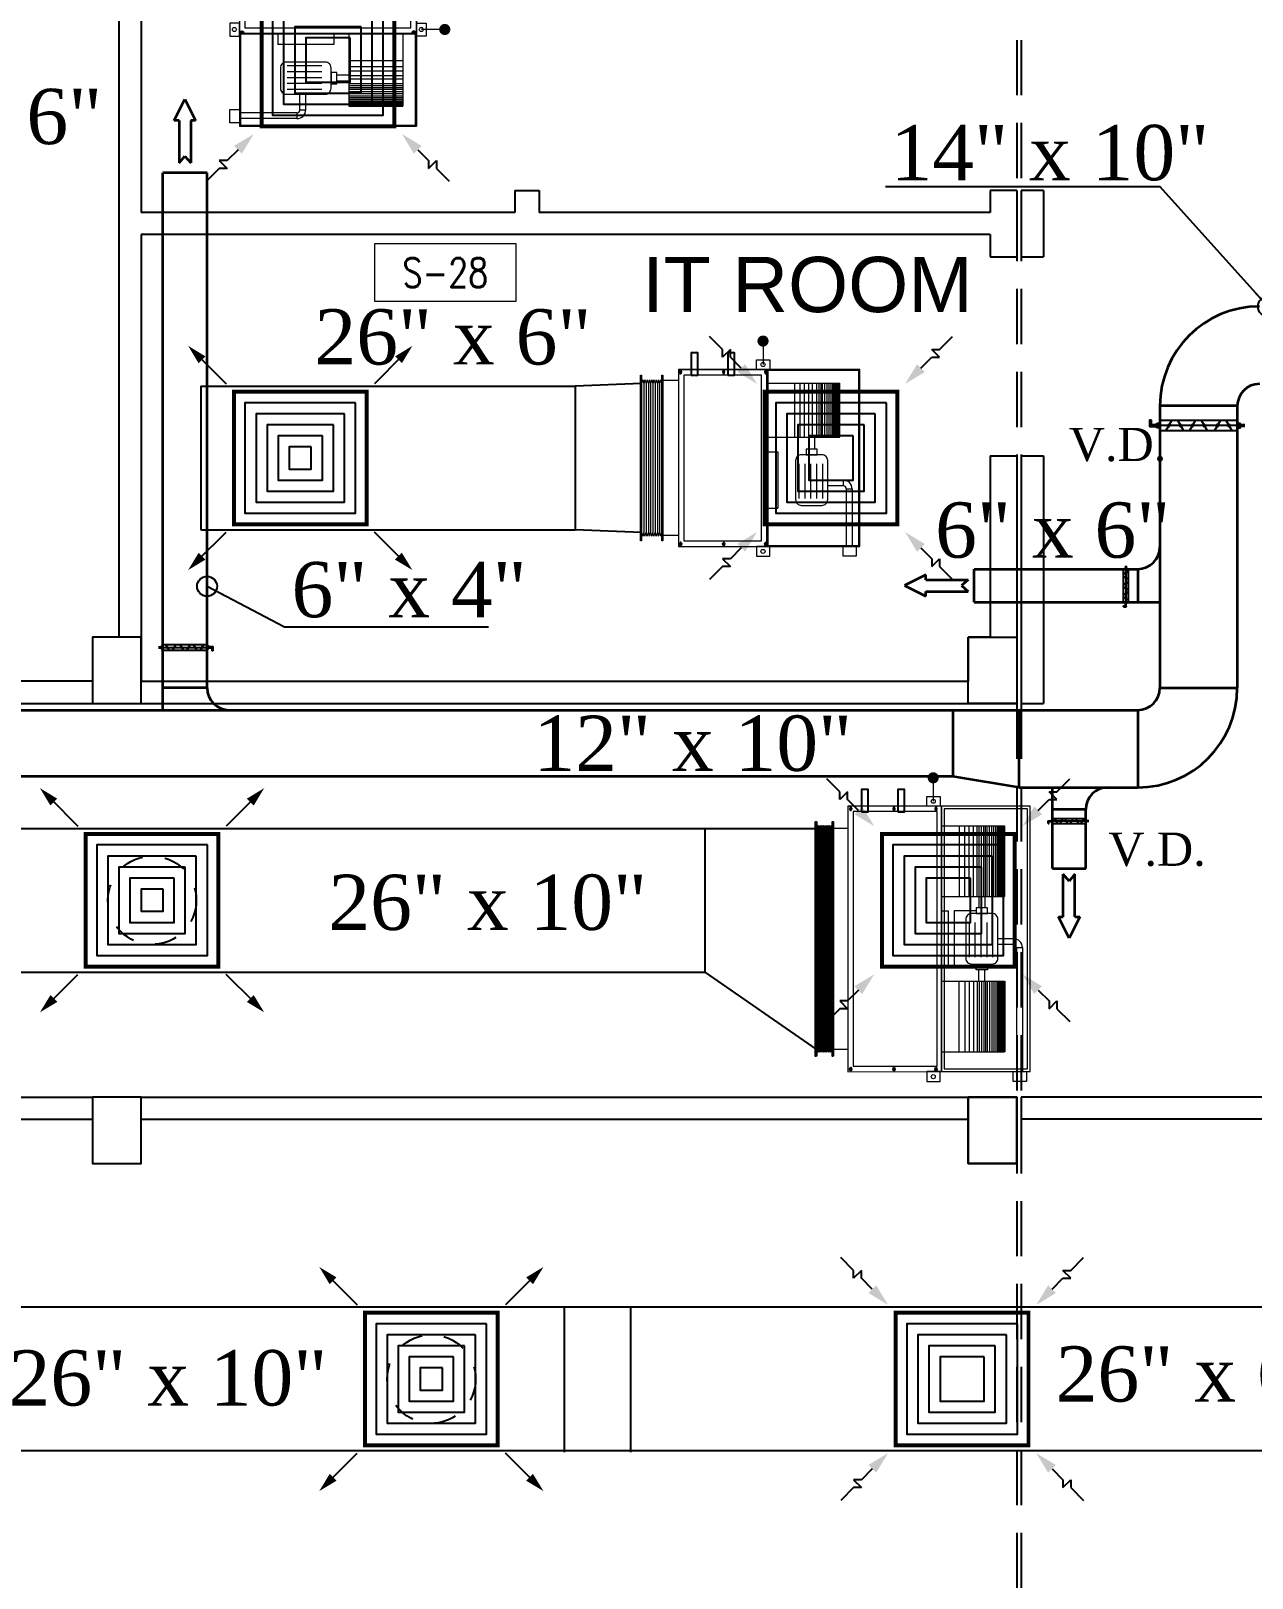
# Model space of a CAD drawing. Extents: x -432 to -365, y -145 to 173.
# Drawn here: x -387.16 to -381.64, y -48.2 to -41.21 of the extents above; entities that cross this region are included whole.
import ezdxf
from ezdxf.enums import TextEntityAlignment as Align

# ---------------------------------------------------------------- set-up
doc = ezdxf.new("R2010")
doc.units = 0
doc.header["$MEASUREMENT"] = 0
for name, pattern in [('DASHDOT', [1, 0.5, -0.25, 0, -0.25]), ('HIDDEN', [0.375, 0.25, -0.125]), ('HIDDEN-Z', [3, 2, -1])]:
    doc.linetypes.add(name, pattern=pattern)
for name, color, linetype in [('01_AC-EQUIP', 206, 'Continuous'), ('03_AC-S.DUCT', 5, 'Continuous'), ('12-AC-FL.CONN.', 2, 'Continuous'), ('A.C.VOLUM DAMPER', 2, 'Continuous'), ('COL', 2, 'Continuous'), ('COLHATCH', 5, 'Continuous'), ('FASEL', 253, 'Continuous'), ('M-CH-WP-R', 40, 'HIDDEN-Z'), ('M-CH-WP-S', 142, 'Continuous'), ('M-DIFUSER', 195, 'Continuous'), ('M-DUCT-RA', 30, 'Continuous'), ('M-DUCT-SA', 5, 'Continuous'), ('M-EQBMNT', 21, 'Continuous'), ('WALL', 4, 'Continuous'), ('WIN', 5, 'Continuous'), ('ZONE TEXT', 73, 'Continuous')]:
    doc.layers.add(name, color=color, linetype=linetype)
for name, color, linetype, lineweight in [('04-AC_F.A.DUCT', 4, 'Continuous', 35), ('A-SYMB-RMNU', 4, 'Continuous', 9), ('AC-TEXT', 15, 'Continuous', 30)]:
    doc.layers.add(name, color=color, linetype=linetype, lineweight=lineweight)
doc.styles.add('AC', font='romans.shx', dxfattribs={"height": 0.2})
doc.styles.add('ARABY', font='sosa.shx')
doc.styles.add('ROMANS-TITLE', font='ROMANS.shx', dxfattribs={"width": 0.8})
doc.dimstyles.new('IHAB', dxfattribs={"dimscale": 0, "dimtxt": 0.15, "dimasz": 0.09, "dimexe": 0.18, "dimexo": 0.0625, "dimgap": 0, "dimtad": 0, "dimtih": 1, "dimtoh": 1, "dimzin": 0, "dimdsep": 46, "dimtxsty": 'ARABY', "dimcen": 0.03, "dimse1": 1, "dimse2": 1, "dimclrd": 36, "dimclrt": 42, "dimadec": 0, "dimazin": 0, "dimtfac": 1, "dimtmove": 1, "dimatfit": 3, "dimldrblk": 'ORIGIN', "dimfxl": 1, "dimtolj": 1, "dimtzin": 0, "dimarcsym": 0})

# ---------------------------------------------------------------- blocks, each defined once
blk = doc.blocks.new('*U251')
at = {"layer": 'M-DIFUSER', "ltscale": 5, "const_width": 18}
blk.add_lwpolyline([(-300, 300), (300, 300), (300, -300), (-300, -300)], close=True, dxfattribs=at)
at = {"layer": 'M-DIFUSER', "color": 21}
for points in [[(250, 250), (-250, 250), (-250, -250), (250, -250)], [(200, 200), (-200, 200), (-200, -200), (200, -200)], [(150, 150), (-150, 150), (-150, -150), (150, -150)], [(100, 100), (-100, 100), (-100, -100), (100, -100)], [(50, 50), (-50, 50), (-50, -50), (50, -50)]]:
    blk.add_lwpolyline(points, close=True, dxfattribs=at)
at = {"layer": 'M-DUCT-SA', "color": 5, "extrusion": (-5.07059e-20, -1.19855e-17, -1)}
blk.add_line((-461.1, 461.1), (-335.4, 335.4), dxfattribs=at)
at = {"layer": 'M-DUCT-SA', "color": 5, "extrusion": (-1.19855e-17, 5.07059e-20, -1)}
blk.add_line((461.1, 461.1), (335.4, 335.4), dxfattribs=at)
at = {"layer": 'M-DUCT-SA', "color": 5, "extrusion": (1.19855e-17, -5.07059e-20, -1)}
blk.add_line((-461.1, -461.1), (-335.4, -335.4), dxfattribs=at)
at = {"layer": 'M-DUCT-SA', "color": 5, "extrusion": (5.07059e-20, 1.19855e-17, -1)}
blk.add_line((461.1, -461.1), (335.4, -335.4), dxfattribs=at)
at = {"layer": 'M-DUCT-SA', "color": 5, "extrusion": (-5.07059e-20, -1.19855e-17, -1)}
blk.add_solid([(459.6, 428.4), (428.6, 459.4), (506.9, 506.9)], dxfattribs=at)
at = {"layer": 'M-DUCT-SA', "color": 5, "extrusion": (5.07059e-20, -1.19855e-17, -1)}
blk.add_solid([(-459.6, 428.4), (-428.7, 459.4), (-506.9, 506.9)], dxfattribs=at)
at = {"layer": 'M-DUCT-SA', "color": 5, "extrusion": (1.19855e-17, -5.07059e-20, -1)}
blk.add_solid([(428.4, -459.6), (459.4, -428.6), (506.9, -506.9)], dxfattribs=at)
at = {"layer": 'M-DUCT-SA', "color": 5, "extrusion": (-1.19855e-17, -5.07059e-20, -1)}
blk.add_solid([(-428.4, -459.6), (-459.4, -428.6), (-506.9, -506.9)], dxfattribs=at)
blk = doc.blocks.new('*U254')
at = {"layer": 'M-DIFUSER', "ltscale": 5, "const_width": 18}
blk.add_lwpolyline([(-300, 300), (300, 300), (300, -300), (-300, -300)], close=True, dxfattribs=at)
at = {"layer": 'M-DIFUSER', "color": 21}
for points in [[(250, 250), (-250, 250), (-250, -250), (250, -250)], [(200, 200), (-200, 200), (-200, -200), (200, -200)], [(150, 150), (-150, 150), (-150, -150), (150, -150)], [(100, 100), (-100, 100), (-100, -100), (100, -100)]]:
    blk.add_lwpolyline(points, close=True, dxfattribs=at)
at = {"layer": 'M-DUCT-RA', "color": 30}
for p, q in [((-491, 491), (-548.9, 548.9)), ((-491, 455.4), (-491, 491)), ((-455.4, 491), (-491, 455.4)), ((-455.4, 455.4), (-455.4, 491)), ((455.4, 491), (491, 491)), ((491, 455.4), (455.4, 491)), ((491, 491), (548.9, 548.9)), ((-406.3, 406.3), (-455.4, 455.4)), ((406.3, 406.3), (455.4, 455.4)), ((455.4, 455.4), (491, 455.4)), ((-406.3, -406.3), (-455.4, -455.4)), ((406.3, -406.3), (455.4, -455.4)), ((-491, -455.4), (-455.4, -491)), ((-455.4, -455.4), (-491, -455.4)), ((455.4, -491), (491, -455.4)), ((455.4, -455.4), (455.4, -491)), ((491, -455.4), (491, -491)), ((-491, -491), (-548.9, -548.9)), ((-455.4, -491), (-491, -491)), ((491, -491), (548.9, -548.9))]:
    blk.add_line(p, q, dxfattribs=at)
for points in [[(-388.6, 424), (-423.7, 388.9), (-335, 335)], [(424, 388.6), (388.9, 423.7), (335, 335)], [(-424, -388.6), (-388.9, -423.7), (-335, -335)], [(388.6, -424), (423.7, -388.9), (335, -335)]]:
    blk.add_solid(points, dxfattribs=at)
blk = doc.blocks.new('A$C069E27EC')
at = {"layer": '01_AC-EQUIP', "color": 2, "linetype": 'Continuous'}
for p, q in [((0, 0), (0, -130)), ((1.01, 0.32), (0.5, -1.29)), ((1.01, 0.32), (1.52, -1.29)), ((2.03, 0.32), (1.52, -1.29)), ((2.03, 0.32), (2.54, -1.29)), ((3.05, 0.32), (2.54, -1.29)), ((3.05, 0.32), (3.56, -1.29)), ((4.06, 0.32), (3.56, -1.29)), ((4.06, 0.32), (4.57, -1.29)), ((5.08, 0.32), (4.57, -1.29)), ((5.08, 0.32), (5.59, -1.29)), ((6.1, 0.32), (5.59, -1.29)), ((6.1, 0.32), (6.61, -1.29)), ((7.12, 0.32), (6.61, -1.29)), ((7.12, 0.32), (7.63, -1.29)), ((8.14, 0.32), (7.63, -1.29)), ((8.14, 0.32), (8.65, -1.29)), ((9.16, 0.32), (8.65, -1.29)), ((9.16, 0.32), (9.67, -1.29)), ((1.52, -128.71), (1.52, -1.29)), ((2.54, -128.71), (2.54, -1.29)), ((3.56, -128.71), (3.56, -1.29)), ((4.57, -128.71), (4.57, -1.29)), ((5.59, -128.71), (5.59, -1.29)), ((6.61, -128.71), (6.61, -1.29)), ((7.63, -128.71), (7.63, -1.29)), ((8.65, -128.71), (8.65, -1.29)), ((1.01, -130.32), (0.5, -128.71)), ((1.01, -130.32), (1.52, -128.71)), ((2.03, -130.32), (1.52, -128.71)), ((2.03, -130.32), (2.54, -128.71)), ((3.05, -130.32), (2.54, -128.71)), ((3.05, -130.32), (3.56, -128.71)), ((4.06, -130.32), (3.56, -128.71)), ((4.06, -130.32), (4.57, -128.71)), ((5.08, -130.32), (4.57, -128.71)), ((5.08, -130.32), (5.59, -128.71)), ((6.1, -130.32), (5.59, -128.71)), ((6.1, -130.32), (6.61, -128.71)), ((7.12, -130.32), (6.61, -128.71)), ((7.12, -130.32), (7.63, -128.71)), ((8.14, -130.32), (7.63, -128.71)), ((8.14, -130.32), (8.65, -128.71)), ((9.16, -130.32), (8.65, -128.71)), ((9.16, -130.32), (9.67, -128.71))]:
    blk.add_line(p, q, dxfattribs=at)
for points in [[(0, 2.5), (0.5, 2.5), (0.5, -132.5), (0, -132.5)], [(9.67, 2.5), (10.17, 2.5), (10.17, -132.5), (9.67, -132.5)]]:
    blk.add_lwpolyline(points, close=True, dxfattribs=at)
blk = doc.blocks.new('A$C7CD32F90')
at = {"layer": '01_AC-EQUIP', "color": 1, "lineweight": 20}
for p, q in [((0.6392, -0.0346), (1.2, -0.0345)), ((0.6392, -0.0612), (0.6392, -0.0346)), ((0.6392, -0.0612), (1.2, -0.0612)), ((0.0885, -0.4), (0.0885, -0.1159)), ((0.4078, -0.1159), (0.0885, -0.1159)), ((0.4078, -0.1175), (0.0885, -0.1175)), ((0.4078, -0.1194), (0.0885, -0.1194)), ((0.4078, -0.1218), (0.0885, -0.1218)), ((0.4078, -0.1249), (0.0885, -0.1249)), ((0.4078, -0.1281), (0.0885, -0.1281)), ((0.4078, -0.1317), (0.0885, -0.1317)), ((0.4078, -0.1357), (0.0885, -0.1357)), ((0.4078, -0.4), (0.4078, -0.1159)), ((0.5993, -0.0745), (0.5993, -0.1449)), ((0.6259, -0.0745), (0.5993, -0.0745)), ((0.6259, -0.0745), (0.6259, -0.1449)), ((0.7908, -0.4), (0.7908, -0.1159)), ((0.7908, -0.1159), (1.11, -0.1159)), ((0.7908, -0.1175), (1.11, -0.1175)), ((0.7908, -0.1194), (1.11, -0.1194)), ((0.7908, -0.1218), (1.11, -0.1218)), ((0.7908, -0.1249), (1.11, -0.1249)), ((0.7908, -0.1281), (1.11, -0.1281)), ((0.7908, -0.1317), (1.11, -0.1317)), ((0.7908, -0.1357), (1.11, -0.1357)), ((1.11, -0.4), (1.11, -0.1159)), ((0.4078, -0.1407), (0.0885, -0.1407)), ((0.4078, -0.1475), (0.0885, -0.1475)), ((0.4078, -0.1547), (0.0885, -0.1547)), ((0.4078, -0.1635), (0.0885, -0.1635)), ((0.4078, -0.1733), (0.0885, -0.1733)), ((0.4078, -0.1834), (0.0885, -0.1834)), ((0.4078, -0.1935), (0.0885, -0.1935)), ((0.4078, -0.2007), (0.0885, -0.2007)), ((0.4078, -0.2094), (0.0885, -0.2094)), ((0.4078, -0.2044), (0.4596, -0.2044)), ((0.6828, -0.1679), (0.5262, -0.1679)), ((0.6828, -0.1945), (0.5262, -0.1945)), ((0.7908, -0.2044), (0.739, -0.2044)), ((0.7908, -0.1407), (1.11, -0.1407)), ((0.7908, -0.1475), (1.11, -0.1475)), ((0.7908, -0.1547), (1.11, -0.1547)), ((0.7908, -0.1635), (1.11, -0.1635)), ((0.7908, -0.1733), (1.11, -0.1733)), ((0.7908, -0.1834), (1.11, -0.1834)), ((0.7908, -0.1935), (1.11, -0.1935)), ((0.7908, -0.2007), (1.11, -0.2007)), ((0.7908, -0.2094), (1.11, -0.2094)), ((0.4078, -0.2192), (0.0885, -0.2192)), ((0.4078, -0.2293), (0.0885, -0.2293)), ((0.4078, -0.2394), (0.0885, -0.2394)), ((0.4078, -0.2554), (0.0885, -0.2554)), ((0.4078, -0.2754), (0.0885, -0.2754)), ((0.4078, -0.231), (0.4596, -0.231)), ((0.4722, -0.2429), (0.4722, -0.3429)), ((0.6828, -0.2211), (0.5262, -0.2211)), ((0.6828, -0.2477), (0.5262, -0.2477)), ((0.6828, -0.2743), (0.5262, -0.2743)), ((0.7263, -0.2429), (0.7263, -0.3429)), ((0.7908, -0.231), (0.739, -0.231)), ((0.7908, -0.2192), (1.11, -0.2192)), ((0.7908, -0.2293), (1.11, -0.2293)), ((0.7908, -0.2394), (1.11, -0.2394)), ((0.7908, -0.2554), (1.11, -0.2554)), ((0.7908, -0.2754), (1.11, -0.2754)), ((0.4078, -0.2954), (0.0885, -0.2954)), ((0.0885, -0.3207), (0.4078, -0.3207)), ((0.4722, -0.3429), (0.7263, -0.3429)), ((0.7908, -0.2954), (1.11, -0.2954)), ((1.11, -0.3207), (0.7908, -0.3207)), ((0.0111, -0.4184), (0.0111, -0.4317)), ((0.4722, -0.3703), (0.7263, -0.3703)), ((0.4722, -0.4), (0.4722, -0.3703)), ((0.7263, -0.4), (0.7263, -0.3703)), ((1.1889, -0.4184), (1.1889, -0.4317)), ((0.0219, -0.4254), (0.0012, -0.4254)), ((1.1781, -0.4254), (1.1988, -0.4254)), ((0.0219, -0.6154), (0.0012, -0.6154)), ((0.0111, -0.6084), (0.0111, -0.6217)), ((1.1781, -0.6154), (1.1988, -0.6154)), ((1.1889, -0.6084), (1.1889, -0.6217)), ((0.0219, -0.8104), (0.0012, -0.8104)), ((0.0111, -0.8034), (0.0111, -0.8167)), ((0.1002, -0.8245), (0.1002, -0.8899)), ((1.1002, -0.8245), (1.1002, -0.8899)), ((1.1781, -0.8104), (1.1988, -0.8104)), ((1.1889, -0.8034), (1.1889, -0.8167))]:
    blk.add_line(p, q, dxfattribs=at)
at = {"layer": '01_AC-EQUIP', "color": 1, "linetype": 'DASHDOT', "lineweight": 20}
for p, q in [((0.4078, -0.1935), (0.0885, -0.1935)), ((0.7908, -0.1935), (1.11, -0.1935))]:
    blk.add_line(p, q, dxfattribs=at)
at = {"layer": '01_AC-EQUIP', "color": 4, "lineweight": 20}
blk.add_line((-0.1285, -0.4376), (-0.0226, -0.4376), dxfattribs=at)
at = {"layer": '01_AC-EQUIP', "color": 1, "lineweight": 20}
for points in [[(0, -0.4), (1.2, -0.4), (1.2, 0), (0, 0)], [(0.0121, -0.3879), (1.1879, -0.3879), (1.1879, -0.0121), (0.0121, -0.0121)], [(1.244, -0.0757), (1.2, -0.0757), (1.2, -0.0158), (1.244, -0.0158)], [(0.4848, -0.1925), (0.4596, -0.1925), (0.4596, -0.2429), (0.4848, -0.2429)], [(0.7137, -0.1925), (0.739, -0.1925), (0.739, -0.2429), (0.7137, -0.2429)], [(-0.044, -0.4068), (0, -0.4068), (0, -0.4667), (-0.044, -0.4667)], [(1.2, -0.4), (0, -0.4), (0, -0.8245), (1.2003, -0.8245)], [(1.244, -0.4068), (1.2, -0.4068), (1.2, -0.4667), (1.244, -0.4667)], [(1.175, -0.42), (0.0245, -0.42), (0.0245, -0.8), (1.175, -0.8)]]:
    blk.add_lwpolyline(points, close=True, dxfattribs=at)
blk.add_lwpolyline([(0.6871, -0.1449), (0.5115, -0.1449, 0.414214), (0.4848, -0.1715), (0.4848, -0.2639, 0.414214), (0.5115, -0.2905), (0.6871, -0.2905, 0.414214), (0.7137, -0.2639), (0.7137, -0.1715, 0.414214)], format="xyb", close=True, dxfattribs=at)
at = {"layer": '01_AC-EQUIP', "color": 4, "lineweight": 20, "const_width": 0.0252}
blk.add_lwpolyline([(-0.1258, -0.4499, 1), (-0.1312, -0.4253, 1)], format="xyb", close=True, dxfattribs=at)
at = {"layer": '01_AC-EQUIP', "color": 1, "lineweight": 20}
for centre in [(-0.0226, -0.4376), (1.2226, -0.4376)]:
    blk.add_circle(centre, 0.00932, dxfattribs=at)
for radius in [0.0399, 0.0133]:
    blk.add_arc((0.6392, -0.0745), radius, 90.00061, 180.00061, dxfattribs=at)
at = {"layer": '01_AC-EQUIP', "color": 1, "lineweight": 20, "extrusion": (0, 0, -1)}
for centre, major_axis, start_param, end_param in [((0.0111, -0.4254), (-0.00827, 0), -1.570796, 4.712389), ((0.0111, -0.4254), (-0.0047, 0), 3.141593, 9.424778), ((0.0111, -0.6154), (-0.00827, 0), -1.570796, 4.712389), ((0.0111, -0.6154), (-0.0047, 0), 3.141593, 9.424778), ((0.0111, -0.8104), (-0.00827, 0), -1.570796, 4.712389), ((0.0111, -0.8104), (-0.0047, 0), 3.141593, 9.424778)]:
    blk.add_ellipse(centre, major_axis=major_axis, ratio=0.646018, start_param=start_param, end_param=end_param, dxfattribs=at)
at = {"layer": '01_AC-EQUIP', "color": 1, "lineweight": 20}
for centre, major_axis, start_param, end_param in [((1.1889, -0.4254), (0.00827, 0), -1.570796, 4.712389), ((1.1889, -0.4254), (0.0047, 0), 3.141593, 9.424778), ((1.1889, -0.6154), (0.00827, 0), -1.570796, 4.712389), ((1.1889, -0.6154), (0.0047, 0), 3.141593, 9.424778), ((1.1889, -0.8104), (0.00827, 0), -1.570796, 4.712389), ((1.1889, -0.8104), (0.0047, 0), 3.141593, 9.424778)]:
    blk.add_ellipse(centre, major_axis=major_axis, ratio=0.646018, start_param=start_param, end_param=end_param, dxfattribs=at)
at = {"layer": 'M-CH-WP-R', "color": 6, "linetype": 'ByBlock', "ltscale": 1.5}
blk.add_lwpolyline([(0.025, -0.7623), (0.025, -0.7323), (-0.075, -0.7323), (-0.075, -0.7623)], close=True, dxfattribs=at)
at = {"layer": 'M-CH-WP-S', "color": 5, "linetype": 'ByBlock', "ltscale": 1.5}
blk.add_lwpolyline([(0.025, -0.5973), (0.025, -0.5673), (-0.075, -0.5673), (-0.075, -0.5973)], close=True, dxfattribs=at)
at = {"layer": 'M-EQBMNT', "color": 21, "linetype": 'ByBlock', "ltscale": 1.5}
for p, q in [((0.4078, -0.1159), (0.0885, -0.1159)), ((0.7908, -0.1159), (1.11, -0.1159))]:
    blk.add_line(p, q, dxfattribs=at)
at = {"layer": '01_AC-EQUIP', "color": 1, "lineweight": 20, "xscale": 0.00784765227677817, "yscale": 0.00784765227677817, "zscale": 0.00784765227677817, "rotation": 270}
blk.add_blockref('A$C069E27EC', (1.1102, -0.8899), dxfattribs=at)
blk = doc.blocks.new('A$C180A56EA')
at = {"layer": 'A.C.VOLUM DAMPER'}
h = blk.add_hatch(dxfattribs=at)
h.set_pattern_fill('ANSI31', color=256, scale=0.001, style=0)
h.set_pattern_definition([(45, (129.5106855, -230.48025158), (-8.838834765e-05, 8.838834765e-05), [])])
h.paths.add_polyline_path([(0.0459, 0.0039), (0.0459, 0.0065), (0.0401, 0.0065), (0.0401, -0.0027), (0.0459, -0.0027), (0.0459, 0), (0.0603, 0), (0.0603, 0.0128), (0.057, 0.0128), (0.057, 0.0039)])
for p, q in [((-0.1242, 0.0032), (-0.1161, 0.0032)), ((-0.1161, 0.0004), (-0.119, 0.0032)), ((-0.1185, 0), (-0.1161, 0.0024)), ((-0.1161, 0.0015), (-0.1179, 0.0032)), ((-0.1174, 0), (-0.1161, 0.0013)), ((-0.1161, 0.0026), (-0.1168, 0.0032)), ((-0.1163, 0), (-0.1161, 0.0001)), ((-0.1161, 0.0001), (-0.1104, 0.0058)), ((-0.1161, 0.0013), (-0.1116, 0.0058)), ((-0.1161, 0.0024), (-0.1127, 0.0058)), ((-0.1161, -0.0026), (-0.1161, 0.0058)), ((-0.1161, 0.0035), (-0.1138, 0.0058)), ((-0.1161, 0.0058), (-0.1099, 0.0058)), ((-0.1161, 0.0057), (-0.116, 0.0058)), ((-0.1161, 0.0046), (-0.1149, 0.0058)), ((-0.1161, -0.001), (-0.1099, 0.0053)), ((-0.1099, -0.0014), (-0.1161, 0.0048)), ((-0.1161, -0.0021), (-0.1099, 0.0042)), ((-0.1099, -0.0026), (-0.1161, 0.0037)), ((-0.1109, -0.0026), (-0.1161, 0.0026)), ((-0.112, -0.0026), (-0.1161, 0.0015)), ((-0.1131, -0.0026), (-0.1161, 0.0004)), ((-0.1099, -0.0003), (-0.116, 0.0058)), ((-0.1156, -0.0026), (-0.1099, 0.0031)), ((-0.1099, 0.0008), (-0.1149, 0.0058)), ((-0.1145, -0.0026), (-0.1099, 0.002)), ((-0.1099, 0.0019), (-0.1138, 0.0058)), ((-0.1134, -0.0026), (-0.1099, 0.0009)), ((-0.1128, 0.0019), (0.0401, 0.0019)), ((-0.1099, 0.003), (-0.1127, 0.0058)), ((-0.1099, 0.0041), (-0.1116, 0.0058)), ((-0.1099, 0.0052), (-0.1105, 0.0058)), ((0.0401, 0.0121), (-0.1099, 0.0121)), ((-0.0882, 0.0113), (-0.0994, -0.0075)), ((-0.0768, 0.0113), (-0.0656, -0.0075)), ((-0.0402, 0.0113), (-0.0514, -0.0075)), ((-0.0284, 0.0113), (-0.0173, -0.0075)), ((0.0056, 0.0113), (-0.0056, -0.0075)), ((0.0174, 0.0113), (0.0286, -0.0075)), ((0.0459, 0.0065), (0.0401, 0.0065)), ((0.0401, 0.0065), (0.0401, -0.0027)), ((0.0459, 0.0039), (0.0459, 0.0065)), ((0.057, 0.0039), (0.0459, 0.0039)), ((0.0603, 0.0128), (0.057, 0.0128)), ((0.057, 0.0128), (0.057, 0.0039)), ((0.0603, 0.0128), (0.0603, 0)), ((-0.1242, 0), (-0.1161, 0)), ((-0.1142, -0.0026), (-0.1161, -0.0007)), ((-0.1153, -0.0026), (-0.1161, -0.0018)), ((-0.1099, -0.0026), (-0.1161, -0.0026)), ((-0.1123, -0.0026), (-0.1099, -0.0003)), ((-0.1111, -0.0026), (-0.1099, -0.0014)), ((-0.11, -0.0026), (-0.1099, -0.0025)), ((-0.1099, -0.0083), (0.0401, -0.0083)), ((0.0401, -0.0027), (0.0459, -0.0027)), ((0.0603, 0), (0.0459, 0)), ((0.0459, -0.0027), (0.0459, 0))]:
    blk.add_line(p, q, dxfattribs=at)
at = {"layer": 'A.C.VOLUM DAMPER', "extrusion": (0, 0, -1)}
for centre, major_axis, start_param, end_param in [((-0.0938, 0.0019), (0.00135, 0.00135), 3.926991, 7.068583), ((-0.0938, 0.0019), (-0.00135, 0.00135), 2.356195, 5.497787), ((-0.0712, 0.0019), (0.00135, 0.00135), 3.926991, 7.068583), ((-0.0712, 0.0019), (-0.00135, 0.00135), 2.356195, 5.497787), ((-0.0458, 0.0019), (0.00135, 0.00135), 3.926991, 7.068583), ((-0.0458, 0.0019), (-0.00135, 0.00135), 2.356195, 5.497787), ((-0.0228, 0.0019), (0.00135, 0.00135), 3.926991, 7.068583), ((-0.0228, 0.0019), (-0.00135, 0.00135), 2.356194, 5.497787), ((0, 0.0019), (0.00135, 0.00135), 3.926991, 7.068583), ((0, 0.0019), (0.00135, 0.00135), 0.785398, 3.926991), ((0.023, 0.0019), (0.00135, 0.00135), 3.926991, 7.068583), ((0.023, 0.0019), (-0.00135, 0.00135), 2.356195, 5.497787)]:
    blk.add_ellipse(centre, major_axis=major_axis, ratio=1, start_param=start_param, end_param=end_param, dxfattribs=at)
blk = doc.blocks.new('A$C4397250F')
at = {"layer": '04-AC_F.A.DUCT'}
for p, q in [((0, 0), (-0.0241, -0.0482)), ((0.0241, -0.0482), (0, 0)), ((-0.0241, -0.0482), (-0.0132, -0.0482)), ((-0.0132, -0.0482), (-0.0132, -0.1443)), ((0.0132, -0.0482), (0.0241, -0.0482)), ((0.0132, -0.0482), (0.0132, -0.1443)), ((0, -0.1288), (-0.0132, -0.1443)), ((0.0132, -0.1443), (0, -0.1288))]:
    blk.add_line(p, q, dxfattribs=at)
blk = doc.blocks.new('A$C7E27466D')
at = {"layer": '01_AC-EQUIP', "color": 2, "lineweight": 20}
for p, q in [((-75.32, 98.15), (-73.71, 98.66)), ((-75.32, 98.15), (-73.71, 97.64)), ((-4.68, 98.15), (-6.29, 98.66)), ((-4.68, 98.15), (-6.29, 97.64)), ((-75.32, 97.13), (-73.71, 97.64)), ((-75.32, 97.13), (-73.71, 96.62)), ((-75.32, 96.11), (-73.71, 96.62)), ((-75.32, 96.11), (-73.71, 95.6)), ((-75.32, 95.09), (-73.71, 95.6)), ((-75.32, 95.09), (-73.71, 94.58)), ((-75.32, 94.07), (-73.71, 94.58)), ((-75.32, 94.07), (-73.71, 93.56)), ((-75.32, 93.06), (-73.71, 93.56)), ((-75.32, 93.06), (-73.71, 92.55)), ((-75.32, 92.04), (-73.71, 92.55)), ((-75.32, 92.04), (-73.71, 91.53)), ((-75.32, 91.02), (-73.71, 91.53)), ((-75.32, 91.02), (-73.71, 90.51)), ((-6.29, 97.64), (-73.71, 97.64)), ((-6.29, 96.62), (-73.71, 96.62)), ((-6.29, 95.6), (-73.71, 95.6)), ((-6.29, 94.58), (-73.71, 94.58)), ((-6.29, 93.56), (-73.71, 93.56)), ((-6.29, 92.55), (-73.71, 92.55)), ((-6.29, 91.53), (-73.71, 91.53)), ((-4.68, 97.13), (-6.29, 97.64)), ((-4.68, 97.13), (-6.29, 96.62)), ((-4.68, 96.11), (-6.29, 96.62)), ((-4.68, 96.11), (-6.29, 95.6)), ((-4.68, 95.09), (-6.29, 95.6)), ((-4.68, 95.09), (-6.29, 94.58)), ((-4.68, 94.07), (-6.29, 94.58)), ((-4.68, 94.07), (-6.29, 93.56)), ((-4.68, 93.06), (-6.29, 93.56)), ((-4.68, 93.06), (-6.29, 92.55)), ((-4.68, 92.04), (-6.29, 92.55)), ((-4.68, 92.04), (-6.29, 91.53)), ((-4.68, 91.02), (-6.29, 91.53)), ((-4.68, 91.02), (-6.29, 90.51)), ((-75.32, 90), (-73.71, 90.51)), ((-75.32, 90), (-73.71, 89.49)), ((-6.29, 90.51), (-73.71, 90.51)), ((-4.68, 90), (-6.29, 90.51)), ((-4.68, 90), (-6.29, 89.49))]:
    blk.add_line(p, q, dxfattribs=at)
at = {"layer": '01_AC-EQUIP', "color": 1, "lineweight": 20}
for p, q in [((-75, 82), (-75, 88.99)), ((-5, 82), (-5, 88.99)), ((-77.81, 81.04), (-79.88, 81.04)), ((-78.89, 80.34), (-78.89, 81.67)), ((-2.19, 81.04), (-0.12, 81.04)), ((-1.11, 80.34), (-1.11, 81.67)), ((0, 82), (0, 0)), ((-77.81, 61.54), (-79.88, 61.54)), ((-78.89, 60.84), (-78.89, 62.17)), ((-2.19, 61.54), (-0.12, 61.54)), ((-1.11, 60.84), (-1.11, 62.17)), ((-77.81, 42.54), (-79.88, 42.54)), ((-78.89, 41.84), (-78.89, 43.17)), ((-62.71, 42), (-62.71, 37.03)), ((-37.29, 42), (-37.29, 37.03)), ((-30.6, 42), (-30.6, 9.05)), ((-6.17, 42), (-6.17, 9.05)), ((-2.19, 42.54), (-0.12, 42.54)), ((-1.11, 41.84), (-1.11, 43.17)), ((-37.29, 37.03), (-62.71, 37.03)), ((-6.17, 29.53), (-30.6, 29.53)), ((-58.35, 27.43), (-42.69, 27.43)), ((-58.35, 24.77), (-42.69, 24.77)), ((-58.35, 22.11), (-42.69, 22.11)), ((-30.6, 23.1), (-36.03, 23.1)), ((-30.6, 27), (-6.17, 27)), ((-30.6, 25), (-6.17, 25)), ((-30.6, 23), (-6.17, 23)), ((-30.6, 21.4), (-6.17, 21.4)), ((-58.35, 19.45), (-42.69, 19.45)), ((-58.35, 16.79), (-42.69, 16.79)), ((-52.66, 7.45), (-52.66, 14.49)), ((-50, 7.45), (-50, 14.49)), ((-30.6, 20.44), (-36.03, 20.44)), ((-30.6, 19.38), (-6.17, 19.38)), ((-30.6, 18.4), (-6.17, 18.4)), ((-30.6, 17.52), (-6.17, 17.52)), ((-30.6, 16.8), (-6.17, 16.8)), ((-30.6, 15.79), (-6.17, 15.79)), ((-30.6, 14.78), (-6.17, 14.78)), ((-52.66, 7.45), (-50, 7.45)), ((-30.6, 13.8), (-6.17, 13.8)), ((-30.6, 12.93), (-6.17, 12.93)), ((-30.6, 12.21), (-6.17, 12.21)), ((-30.6, 11.53), (-6.17, 11.53)), ((-30.6, 11.03), (-6.17, 11.03)), ((-30.6, 10.62), (-6.17, 10.62)), ((-30.6, 10.27), (-6.17, 10.27)), ((-30.6, 9.94), (-6.17, 9.94)), ((-30.6, 9.63), (-6.17, 9.63)), ((-30.6, 9.39), (-6.17, 9.39)), ((-30.6, 9.2), (-6.17, 9.2)), ((-30.6, 9.05), (-6.17, 9.05)), ((-30.6, 9.05), (-6.17, 9.05)), ((-53.99, 6.12), (-79.58, 6.12)), ((-53.99, 3.46), (-79.58, 3.46)), ((-53.99, 6.12), (-53.99, 3.46))]:
    blk.add_line(p, q, dxfattribs=at)
at = {"layer": '01_AC-EQUIP', "color": 4, "lineweight": 20}
blk.add_line((12.85, 43.76), (2.26, 43.76), dxfattribs=at)
at = {"layer": '01_AC-EQUIP', "color": 1, "linetype": 'DASHDOT', "lineweight": 20}
blk.add_line((-30.6, 16.8), (-6.17, 16.8), dxfattribs=at)
at = {"layer": '01_AC-EQUIP', "color": 2, "lineweight": 20}
for points in [[(-77.5, 98.66), (-77.5, 99.16), (-2.5, 99.16), (-2.5, 98.66)], [(-77.5, 88.99), (-77.5, 89.49), (-2.5, 89.49), (-2.5, 88.99)]]:
    blk.add_lwpolyline(points, close=True, dxfattribs=at)
at = {"layer": '01_AC-EQUIP', "color": 1, "lineweight": 20}
for points in [[(-80, 42), (0, 42), (0, 82), (-80, 82)], [(-77.5, 44.5), (-2.5, 44.5), (-2.5, 79.5), (-77.5, 79.5)], [(-84.4, 40.68), (-80, 40.68), (-80, 46.67), (-84.4, 46.67)], [(-80, 42), (-80, 0), (0, 0), (0, 42)], [(4.4, 40.68), (0, 40.68), (0, 46.67), (4.4, 46.67)], [(-79.58, 41.58), (-79.58, 0.42), (-0.42, 0.42), (-0.42, 41.58)], [(-38.56, 19.25), (-36.03, 19.25), (-36.03, 24.29), (-38.56, 24.29)], [(-84.4, 7.57), (-80, 7.57), (-80, 1.58), (-84.4, 1.58)]]:
    blk.add_lwpolyline(points, close=True, dxfattribs=at)
at = {"layer": '01_AC-EQUIP', "color": 4, "lineweight": 20, "const_width": 2.52}
blk.add_lwpolyline([(12.58, 44.99, 1), (13.12, 42.53, 1)], format="xyb", close=True, dxfattribs=at)
at = {"layer": '01_AC-EQUIP', "color": 1, "lineweight": 20}
blk.add_lwpolyline([(-58.78, 14.49), (-41.22, 14.49, 0.414214), (-38.56, 17.15), (-38.56, 26.39, 0.414214), (-41.22, 29.05), (-58.78, 29.05, 0.414214), (-61.44, 26.39), (-61.44, 17.15, 0.414214)], format="xyb", close=True, dxfattribs=at)
for centre in [(-82.26, 43.76), (2.26, 43.76)]:
    blk.add_circle(centre, 0.932, dxfattribs=at)
for radius in [1.33, 3.99]:
    blk.add_arc((-53.99, 7.45), radius, 270.00061, 0.00061, dxfattribs=at)
for centre, major_axis, start_param, end_param in [((-78.89, 81.04), (-0.827, 0), -1.570796, 4.712389), ((-78.89, 81.04), (-0.47, 0), 3.141593, 9.424778), ((-78.89, 61.54), (-0.827, 0), -1.570796, 4.712389), ((-78.89, 61.54), (-0.47, 0), 3.141593, 9.424778), ((-78.89, 42.54), (-0.827, 0), -1.570796, 4.712389), ((-78.89, 42.54), (-0.47, 0), 3.141593, 9.424778)]:
    blk.add_ellipse(centre, major_axis=major_axis, ratio=0.646018, start_param=start_param, end_param=end_param, dxfattribs=at)
at = {"layer": '01_AC-EQUIP', "color": 1, "lineweight": 20, "extrusion": (0, 0, -1)}
for centre, major_axis, start_param, end_param in [((-1.11, 81.04), (0.827, 0), -1.570796, 4.712389), ((-1.11, 81.04), (0.47, 0), 3.141593, 9.424778), ((-1.11, 61.54), (0.827, 0), -1.570796, 4.712389), ((-1.11, 61.54), (0.47, 0), 3.141593, 9.424778), ((-1.11, 42.54), (0.827, 0), -1.570796, 4.712389), ((-1.11, 42.54), (0.47, 0), 3.141593, 9.424778)]:
    blk.add_ellipse(centre, major_axis=major_axis, ratio=0.646018, start_param=start_param, end_param=end_param, dxfattribs=at)
at = {"layer": 'M-CH-WP-R', "color": 6, "linetype": 'ByBlock', "ltscale": 1.5}
blk.add_lwpolyline([(-2.5, 76.23), (-2.5, 73.23), (7.5, 73.23), (7.5, 76.23)], close=True, dxfattribs=at)
at = {"layer": 'M-CH-WP-S', "color": 5, "linetype": 'ByBlock', "ltscale": 1.5}
blk.add_lwpolyline([(-2.5, 59.73), (-2.5, 56.73), (7.5, 56.73), (7.5, 59.73)], close=True, dxfattribs=at)
blk = doc.blocks.new('A-ROOM')
at = {"layer": 'A-SYMB-RMNU'}
blk.add_lwpolyline([(-425, 175), (425, 175), (425, -175), (-425, -175)], close=True, dxfattribs=at)
at = {"layer": 'A-SYMB-RMNU', "style": 'ROMANS-TITLE', "width": 0.8}
blk.add_attdef('ROOM-NO', text='', height=175, dxfattribs=at).set_placement((0, 0), align=Align.MIDDLE)

msp = doc.modelspace()

# ---------------------------------------------------------------- hatches: boundary and pattern name
at = {"layer": 'COLHATCH', "linetype": 'Continuous'}
h = msp.add_hatch(dxfattribs=at)
h.set_pattern_fill('_USER', color=252, scale=0.05, angle=45, style=0, double=1, pattern_type=0)
h.set_pattern_definition([(45, (-202.924395, -212.77691), (-0.035355339, 0.035355339), []), (135, (-202.924395, -212.77691), (-0.035355339, -0.035355339), [])])
h.paths.add_polyline_path([(-382.4844, -35.1969), (-382.7844, -35.1969), (-382.7844, -36.0969), (-382.4844, -36.0969)])
h.paths.add_polyline_path([(-380.4844, -35.1969), (-381.2844, -35.1969), (-381.2844, -35.4969), (-380.4844, -35.4969)])
h.paths.add_polyline_path([(-378.5344, -37.1969), (-378.8344, -37.1969), (-378.8344, -37.7969), (-378.5344, -37.7969)])
h.paths.add_polyline_path([(-378.1344, -40.7769), (-378.9344, -40.7769), (-378.9344, -41.0769), (-378.1344, -41.0769)])
h.paths.add_polyline_path([(-380.6844, -40.7769), (-381.4844, -40.7769), (-381.4844, -41.0769), (-380.6844, -41.0769)])
h.paths.add_polyline_path([(-380.5844, -45.8269), (-381.4844, -45.8269), (-381.4844, -46.1269), (-380.5844, -46.1269)])
h.paths.add_polyline_path([(-378.1344, -45.7769), (-378.9344, -45.7769), (-378.9344, -46.0769), (-378.1344, -46.0769)])
h.paths.add_polyline_path([(-380.3919, -52.0469), (-381.4919, -52.0469), (-381.4919, -52.3469), (-380.6389, -52.3469, -0.011587), (-380.6548, -53.0326), (-380.4051, -53.0435, 0.01656)])
h.paths.add_polyline_path([(-380.5864, -54.7769), (-380.8398, -54.7769, -0.040808), (-381.4283, -57.1158), (-381.1918, -57.1969, 0.04151)])
h.paths.add_polyline_path([(-382.4844, -54.1769), (-382.7844, -54.1769), (-382.7844, -55.0769), (-382.4844, -55.0769)])
h.paths.add_polyline_path([(-386.6144, -54.1769), (-387.0144, -54.1769), (-387.0144, -55.0769), (-386.6144, -55.0769)])
h.paths.add_polyline_path([(-390.4144, -54.1769), (-390.8644, -54.1769), (-390.8644, -55.0769), (-390.4144, -55.0769)])
h.paths.add_polyline_path([(-390.6644, -55.9969), (-390.9644, -55.9969), (-390.9644, -56.8969), (-390.6644, -56.8969)])
h.paths.add_polyline_path([(-398.6644, -54.1769), (-398.9644, -54.1769), (-398.9644, -55.0769), (-398.6644, -55.0769)])
h.paths.add_polyline_path([(-398.6644, -55.9969), (-398.9644, -55.9969), (-398.9644, -56.8969), (-398.6644, -56.8969)])
h.paths.add_polyline_path([(-406.6644, -54.1769), (-406.9644, -54.1769), (-406.9644, -55.0769), (-406.6644, -55.0769)])
h.paths.add_polyline_path([(-406.6644, -55.9969), (-406.9644, -55.9969), (-406.9644, -56.8969), (-406.6644, -56.8969)])
h.paths.add_polyline_path([(-414.7644, -54.1769), (-415.2144, -54.1769), (-415.2144, -55.0769), (-414.7639, -55.0769)])
h.paths.add_polyline_path([(-414.6644, -55.9969), (-414.9644, -55.9969), (-414.9644, -56.8969), (-414.6644, -56.8969)])
h.paths.add_polyline_path([(-418.6144, -54.1769), (-419.0144, -54.1769), (-419.0144, -55.0769), (-418.6144, -55.0769)])
h.paths.add_polyline_path([(-422.8444, -54.1769), (-423.1444, -54.1769), (-423.1444, -55.0769), (-422.8444, -55.0769)])
h.paths.add_polyline_path([(-424.1369, -52.0469), (-425.2369, -52.0469, 0.01656), (-425.2237, -53.0435), (-424.974, -53.0326, -0.011587), (-424.9898, -52.3469), (-424.1369, -52.3469)])
h.paths.add_polyline_path([(-424.789, -54.7769), (-425.0424, -54.7769, 0.04151), (-424.437, -57.1969), (-424.2005, -57.1158, -0.040808)])
h.paths.add_polyline_path([(-424.1444, -45.8269), (-425.0444, -45.8269), (-425.0444, -46.1269), (-424.1444, -46.1269)])
h.paths.add_polyline_path([(-426.6944, -45.7769), (-427.4944, -45.7769), (-427.4944, -46.0769), (-426.6944, -46.0769)])
h.paths.add_polyline_path([(-426.6944, -40.7769), (-427.4944, -40.7769), (-427.4944, -41.0769), (-426.6944, -41.0769)])
h.paths.add_polyline_path([(-424.1444, -40.7769), (-424.9444, -40.7769), (-424.9444, -41.0769), (-424.1444, -41.0769)])
h.paths.add_polyline_path([(-426.7944, -37.1969), (-427.0944, -37.1969), (-427.0944, -37.7969), (-426.7944, -37.7969)])
h.paths.add_polyline_path([(-424.3444, -35.1969), (-425.1444, -35.1969), (-425.1444, -35.4969), (-424.3444, -35.4969)])
h.paths.add_polyline_path([(-422.8444, -35.1969), (-423.1444, -35.1969), (-423.1444, -36.0969), (-422.8444, -36.0969)])
h.paths.add_polyline_path([(-418.5644, -35.1969), (-418.9644, -35.1969), (-418.9644, -36.0969), (-418.5644, -36.0969)])
h.paths.add_polyline_path([(-414.7644, -35.1969), (-415.2144, -35.1969), (-415.2144, -36.0969), (-414.7644, -36.0969)])
h.paths.add_polyline_path([(-405.4144, -32.9969), (-405.7144, -32.9969), (-405.7144, -33.5969), (-405.4144, -33.5969)])
h.paths.add_polyline_path([(-405.4144, -35.4969), (-400.3144, -35.4969), (-400.3144, -36.9469), (-400.0144, -36.9469), (-400.0144, -35.1969), (-405.7144, -35.1969), (-405.7144, -36.9469), (-405.4144, -36.9469)])
h.paths.add_polyline_path([(-398.6644, -32.9969), (-398.9644, -32.9969), (-398.9644, -33.5969), (-398.6644, -33.5969)])
h.paths.add_polyline_path([(-398.6644, -36.3469), (-398.9644, -36.3469), (-398.9644, -36.9469), (-398.6644, -36.9469)])
h.paths.add_polyline_path([(-390.4144, -35.1969), (-390.8644, -35.1969), (-390.8644, -36.0969), (-390.4144, -36.0969)])

# ---------------------------------------------------------------- linework, layer by layer
at = {"layer": '03_AC-S.DUCT', "linetype": 'Continuous'}
for p, q in [((-386.3944, -42.8119), (-384.701, -42.8119)), ((-386.3944, -42.8119), (-386.3944, -43.4619)), ((-384.401, -42.7998), (-384.701, -42.8119)), ((-384.701, -42.8119), (-384.701, -43.4619)), ((-386.3944, -43.4619), (-384.701, -43.4619)), ((-384.401, -43.474), (-384.701, -43.4619)), ((-394.2644, -44.8119), (-383.6105, -44.8119)), ((-384.1145, -44.8119), (-384.1145, -45.4619)), ((-394.2644, -45.4619), (-384.1145, -45.4619)), ((-384.1145, -45.4619), (-383.6105, -45.8119)), ((-380.1017, -46.9769), (-387.7193, -46.9769)), ((-384.7517, -46.9822), (-384.7517, -47.6322)), ((-384.4517, -46.9822), (-384.4517, -47.6322)), ((-380.1017, -47.6269), (-387.7193, -47.6269))]:
    msp.add_line(p, q, dxfattribs=at)
at = {"layer": '04-AC_F.A.DUCT', "linetype": 'Continuous'}
for p, q in [((-386.5657, -44.2768), (-386.5657, -41.8476)), ((-386.3657, -41.8476), (-386.5657, -41.8476)), ((-386.3657, -44.1768), (-386.3657, -41.8476)), ((-382.0577, -42.9019), (-382.0577, -44.1768)), ((-381.7077, -42.9019), (-382.0577, -42.9019)), ((-381.7077, -42.9019), (-381.7077, -44.1768)), ((-382.8976, -43.6393), (-382.1577, -43.6393)), ((-382.8976, -43.7893), (-382.8976, -43.6393)), ((-382.1577, -43.6393), (-382.1577, -43.7893)), ((-382.8976, -43.7893), (-382.0577, -43.7893)), ((-386.3657, -44.1768), (-386.5657, -44.1768)), ((-382.0577, -44.1768), (-381.7077, -44.1768)), ((-396.9013, -44.2768), (-382.1577, -44.2768)), ((-382.9932, -44.2768), (-382.9932, -44.5768)), ((-382.6932, -44.6268), (-382.6932, -44.2768)), ((-382.1577, -44.2768), (-382.1577, -44.6268)), ((-382.9932, -44.5768), (-387.7657, -44.5768)), ((-382.6932, -44.6268), (-382.9932, -44.5768)), ((-382.6932, -44.6268), (-382.1577, -44.6268)), ((-382.5432, -44.9928), (-382.5432, -44.6268)), ((-382.3932, -44.7268), (-382.5432, -44.7268)), ((-382.3932, -44.9928), (-382.3932, -44.7268)), ((-382.5432, -44.9928), (-382.3932, -44.9928))]:
    msp.add_line(p, q, dxfattribs=at)
for centre, radius, start, end in [((-381.6077, -42.9019), 0.45, 90, 180), ((-381.6077, -42.9019), 0.1, 90, 180), ((-382.1577, -43.5393), 0.1, 270, 0), ((-386.2657, -44.1768), 0.1, 180, 270), ((-382.1577, -44.1768), 0.1, 270, 360), ((-382.1577, -44.1768), 0.45, 270, 360), ((-382.2932, -44.7268), 0.1, 90, 180)]:
    msp.add_arc(centre, radius, start, end, dxfattribs=at)
at = {"layer": '12-AC-FL.CONN.', "linetype": 'HIDDEN', "ltscale": 0.25}
for centre in [(-386.6144, -45.1369), (-385.3517, -47.3019)]:
    msp.add_circle(centre, 0.2, dxfattribs=at)
at = {"layer": 'COL', "linetype": 'Continuous'}
for points in [[(-386.8844, -44.2469), (-386.6644, -44.2469), (-386.6644, -43.9469), (-386.8844, -43.9469)], [(-382.9244, -43.9469), (-382.7044, -43.9469), (-382.7044, -44.2469), (-382.9244, -44.2469)], [(-386.8844, -46.3269), (-386.6644, -46.3269), (-386.6644, -46.0269), (-386.8844, -46.0269)], [(-382.9244, -46.0269), (-382.7044, -46.0269), (-382.7044, -46.3269), (-382.9244, -46.3269)]]:
    msp.add_lwpolyline(points, close=True, dxfattribs=at)
at = {"layer": 'FASEL', "linetype": 'HIDDEN'}
for points in [[(-382.7044, -37.4969), (-382.7044, -52.7769), (-383.0044, -52.7769), (-383.0044, -52.2469), (-386.6644, -52.2469), (-386.6644, -52.7769), (-386.9644, -52.7769), (-386.9644, -52.2469), (-390.6644, -52.2469), (-390.6644, -52.7769), (-390.9644, -52.7769), (-390.9644, -52.2469), (-394.6644, -52.2469)], [(-382.6844, -37.4969), (-382.6844, -52.7969), (-383.0244, -52.7969), (-383.0244, -52.2669), (-386.6444, -52.2669), (-386.6444, -52.7969), (-386.9844, -52.7969), (-386.9844, -52.2669), (-390.6444, -52.2669), (-390.6444, -52.7969), (-390.9844, -52.7969), (-390.9844, -52.2669), (-394.6444, -52.2669)]]:
    msp.add_lwpolyline(points, dxfattribs=at)
at = {"layer": 'WALL', "color": 252, "linetype": 'Continuous'}
for p, q in [((-386.6644, -37.4969), (-386.6644, -42.0269)), ((-386.7644, -38.2469), (-386.7644, -43.9469)), ((-384.9744, -41.9269), (-384.8644, -41.9269)), ((-384.9744, -41.9269), (-384.9744, -42.0269)), ((-384.8644, -41.9269), (-384.8644, -42.0269)), ((-382.7044, -41.9269), (-382.8244, -41.9269)), ((-382.8244, -41.9269), (-382.8244, -42.0269)), ((-382.7044, -41.9269), (-382.7044, -42.2269)), ((-382.7044, -41.9269), (-382.7044, -42.2269)), ((-382.5844, -41.9269), (-382.6844, -41.9269)), ((-382.6844, -41.9269), (-382.6844, -42.2269)), ((-382.5844, -41.9269), (-382.5844, -42.2269)), ((-384.9744, -42.0269), (-386.6644, -42.0269)), ((-382.8244, -42.0269), (-384.8644, -42.0269)), ((-382.8244, -42.1269), (-386.6644, -42.1269)), ((-386.6644, -42.1269), (-386.6644, -44.1469)), ((-382.8244, -42.1269), (-382.8244, -42.2269)), ((-382.8244, -42.2269), (-382.7044, -42.2269)), ((-382.6844, -42.2269), (-382.5844, -42.2269)), ((-382.8244, -43.1269), (-382.7044, -43.1269)), ((-382.8244, -43.1269), (-382.8244, -43.9469)), ((-382.7044, -43.1269), (-382.7044, -43.9469)), ((-382.7044, -43.1269), (-382.7044, -44.2469)), ((-382.6844, -43.1269), (-382.5844, -43.1269)), ((-382.6844, -43.1269), (-382.6844, -44.2469)), ((-382.5844, -43.1269), (-382.5844, -44.2469)), ((-386.7644, -43.9469), (-386.8844, -43.9469)), ((-386.8844, -43.9469), (-386.8844, -44.2469)), ((-382.8244, -43.9469), (-382.9244, -43.9469)), ((-382.9244, -43.9469), (-382.9244, -44.1469)), ((-386.6644, -44.1469), (-382.9244, -44.1469)), ((-386.8844, -44.2469), (-382.7044, -44.2469)), ((-382.6844, -44.2469), (-382.5844, -44.2469)), ((-381.4844, -46.0269), (-382.6844, -46.0269)), ((-382.6844, -46.0269), (-382.6844, -46.1269)), ((-378.8389, -46.1269), (-382.6844, -46.1269))]:
    msp.add_line(p, q, dxfattribs=at)
for points in [[(-386.6644, -46.0269), (-386.8844, -46.0269), (-386.8844, -46.3269), (-386.6644, -46.3269)], [(-382.7044, -46.0269), (-382.9244, -46.0269), (-382.9244, -46.3269), (-382.7044, -46.3269)]]:
    msp.add_lwpolyline(points, close=True, dxfattribs=at)
at = {"layer": 'WIN', "color": 252}
for p, q in [((-386.8844, -44.1469), (-389.6644, -44.1469)), ((-389.6644, -44.2469), (-386.8844, -44.2469)), ((-389.4644, -46.0269), (-386.8844, -46.0269)), ((-386.6644, -46.0269), (-382.9244, -46.0269)), ((-389.4644, -46.1269), (-386.8844, -46.1269)), ((-386.6644, -46.1269), (-382.9244, -46.1269))]:
    msp.add_line(p, q, dxfattribs=at)

# ---------------------------------------------------------------- block references
at = {"layer": '01_AC-EQUIP', "xscale": 0.009999999999990905, "yscale": 0.009999999999990905, "zscale": 0.01}
msp.add_blockref('A$C7E27466D', (-385.4194, -41.6369), dxfattribs=at)
at = {"layer": '01_AC-EQUIP', "xscale": 0.009999999999990905, "yscale": 0.009999999999990905, "zscale": 0.01, "rotation": 90}
msp.add_blockref('A$C7E27466D', (-383.4144, -42.7369), dxfattribs=at)
at = {"layer": '01_AC-EQUIP', "rotation": 270}
msp.add_blockref('A$C7CD32F90', (-382.6448, -44.7118), dxfattribs=at)
at = {"layer": '04-AC_F.A.DUCT', "xscale": -2, "yscale": 2, "zscale": 2}
msp.add_blockref('A$C4397250F', (-386.4657, -41.514), dxfattribs=at)
at = {"layer": '04-AC_F.A.DUCT', "yscale": 2, "zscale": 2}
for p, xscale, rotation in [((-383.2129, -43.7143), 2, 90), ((-382.4682, -45.308), -2, 180)]:
    msp.add_blockref('A$C4397250F', p, dxfattribs=dict(at, xscale=xscale, rotation=rotation))
at = {"layer": 'A-SYMB-RMNU', "xscale": 0.0007500000000391083, "yscale": 0.0007500000000106866, "zscale": 0.00075}
msp.add_blockref('A-ROOM', (-385.2885, -42.2988), dxfattribs=at).add_auto_attribs({'ROOM-NO': 'S-28'})
at = {"layer": 'A.C.VOLUM DAMPER', "xscale": -2.333333324490582, "yscale": 2.333333324490582, "zscale": 2.333333324490594}
msp.add_blockref('A$C180A56EA', (-381.964, -42.9946), dxfattribs=at)
at = {"layer": 'A.C.VOLUM DAMPER'}
for p, xscale, yscale, zscale, rotation in [((-382.2094, -43.7492), -1.000001061474904, 1.000001061474904, 1.000001061514839, 90), ((-386.4192, -43.9915), -1.333333328279991, 1.333333328279991, 1.333333328333255, 180), ((-382.5031, -44.7771), 1.000001061474904, 1.000001061474904, 1.000001061514839, 180)]:
    msp.add_blockref('A$C180A56EA', p, dxfattribs=dict(at, xscale=xscale, yscale=yscale, zscale=zscale, rotation=rotation))
at = {"layer": 'M-DIFUSER', "color": 21, "xscale": 0.0009999999999763531, "yscale": 0.001000000000004775, "zscale": 0.001}
for name, p in [('*U254', (-385.8194, -41.3369)), ('*U254', (-383.5444, -43.1369)), ('*U251', (-385.9444, -43.1369)), ('*U251', (-386.6144, -45.1369)), ('*U254', (-383.0144, -45.1369)), ('*U251', (-385.3517, -47.3019)), ('*U254', (-382.9517, -47.3019))]:
    msp.add_blockref(name, p, dxfattribs=at)

# ---------------------------------------------------------------- texts
at = {"layer": 'AC-TEXT', "color": 34, "linetype": 'Continuous', "style": 'AC'}
for s, insert, char_height, width, attachment_point in [('\\A1;{\\fTimes New Roman|b0|i0|c0|p18;\\C256;20" x 6"}', (-388.0918, -41.7211), 0.25, 3.951459, 7), ('\\A1;{\\fTimes New Roman|b0|i0|c0|p18;\\C85;14" x 10"}', (-383.2753, -41.8849), 0.25, 3.951459, 7), ('\\A1;{\\fTimes New Roman|b0|i0|c0|p18;\\C256;26" x 6"}', (-385.88, -42.7179), 0.25, 3.951459, 7), ('\\A1;{\\fTimes New Roman|b0|i0|c0|p18;\\C85;V.D.}', (-382.4694, -43.1542), 0.15, 2.370876, 7), ('\\A1;{\\fTimes New Roman|b0|i0|c0|p18;\\C85;6" x 6"}', (-383.0737, -43.5913), 0.25, 3.951459, 7), ('\\A1;{\\fTimes New Roman|b0|i0|c0|p18;\\C85;6" x 4"}', (-385.9837, -43.8608), 0.25, 3.951459, 7), ('\\A1;{\\fTimes New Roman|b0|i0|c0|p18;\\C85;12" x 10"}', (-384.89, -44.5557), 0.25, 3.951459, 7), ('\\A1;{\\fTimes New Roman|b0|i0|c0|p18;\\C85;V.D.}', (-382.291, -44.9845), 0.15, 2.370876, 7), ('\\A1;{\\fTimes New Roman|b0|i0|c0|p18;\\C256;26" x 10"}', (-385.8171, -45.2748), 0.25, 3.951459, 7), ('\\A1;{\\fTimes New Roman|b0|i0|c0|p18;\\C256;26" x 6"}', (-381.2763, -47.4075), 0.25, 3.951459, 9), ('\\A1;{\\fTimes New Roman|b0|i0|c0|p18;\\C256;26" x 10"}', (-385.8217, -47.4255), 0.25, 3.951459, 9)]:
    msp.add_mtext(s, dxfattribs=dict(at, insert=insert, char_height=char_height, width=width, attachment_point=attachment_point))
at = {"layer": 'ZONE TEXT', "linetype": 'Continuous', "insert": (-384.3982, -42.2274), "char_height": 0.25, "width": 3.292883, "attachment_point": 1, "style": 'AC'}
msp.add_mtext('{\\fArial|b0|i0|c0|p34;IT ROOM}', dxfattribs=at)

# ---------------------------------------------------------------- leaders
at = {"layer": 'AC-TEXT', "color": 34, "linetype": 'Continuous'}
for points in [[(-381.5694, -42.4519), (-382.0562, -41.9101), (-383.2976, -41.9101)], [(-386.3657, -43.7173), (-386.015, -43.901), (-385.0934, -43.901)]]:
    msp.add_leader(points, dimstyle='IHAB', override={"dimscale": 1}, dxfattribs=at)

doc.saveas('drawing.dxf')
